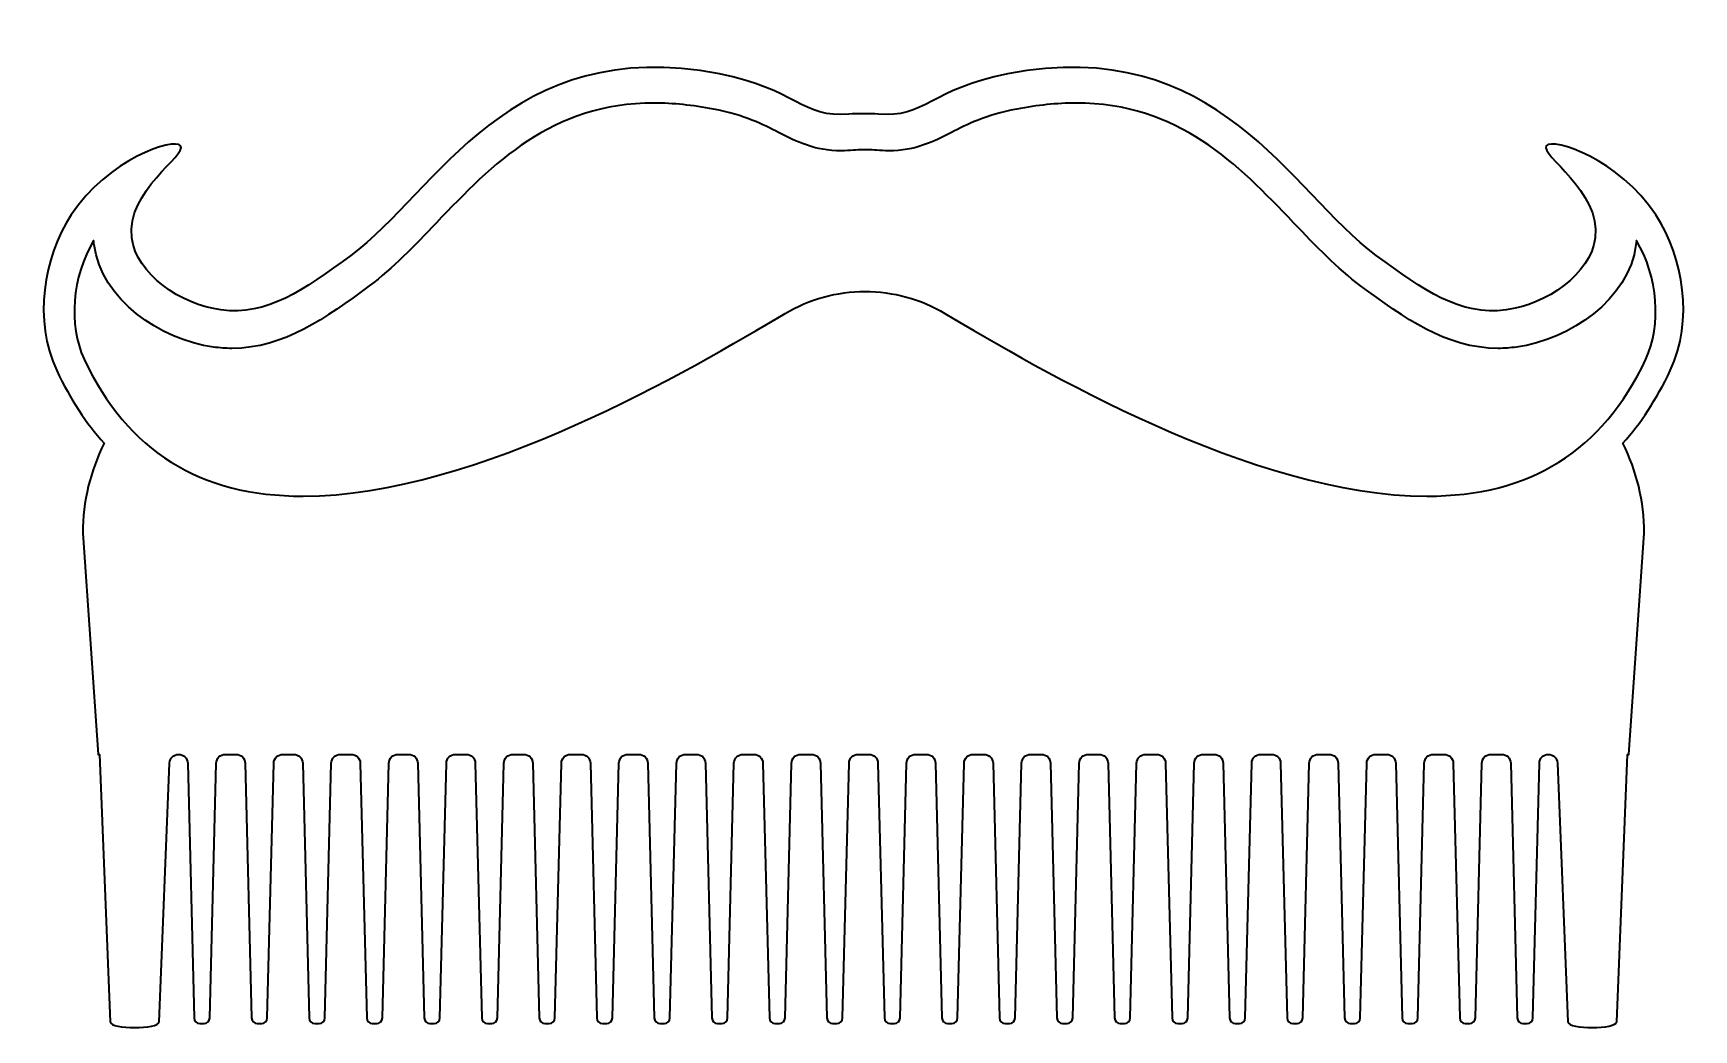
# Model space of a CAD drawing. Header units: inches. Extents: x 6.28 to 12.28, y -4.87 to -1.27.
import ezdxf

# ---------------------------------------------------------------- set-up
doc = ezdxf.new("R2010")
doc.units = ezdxf.units.IN
doc.header["$MEASUREMENT"] = 0
doc.layers.add('_U+0421_U+043B_U+043E_U+0439 1', color=7, linetype='Continuous')

msp = doc.modelspace()

# ---------------------------------------------------------------- linework, layer by layer
at = {"layer": '_U+0421_U+043B_U+043E_U+0439 1', "color": 22, "lineweight": 35, "true_color": 0xe52421}
msp.add_open_spline([(12.1911, -2.4885), (12.1419, -2.5923), (12.0844, -2.6791), (12.0202, -2.7512), (12.0692, -2.8508), (12.0972, -2.9607), (12.0972, -3.0764), (12.0972, -3.0764), (12.0417, -3.875), (12.0417, -3.875), (12.0417, -3.875), (12.0372, -3.875), (12.0372, -3.875), (12.0372, -3.875), (11.998, -4.8413), (11.998, -4.8413), (11.9969, -4.8685), (11.8226, -4.8702), (11.8214, -4.8413), (11.8214, -4.8413), (11.7835, -3.9063), (11.7835, -3.9063), (11.7828, -3.8888), (11.7684, -3.875), (11.7509, -3.875), (11.7509, -3.875), (11.7509, -3.875), (11.7509, -3.875), (11.7332, -3.875), (11.7187, -3.8891), (11.7183, -3.9068), (11.7183, -3.9068), (11.6949, -4.8274), (11.6949, -4.8274), (11.6947, -4.8384), (11.6856, -4.8472), (11.6746, -4.8472), (11.6746, -4.8472), (11.6587, -4.8472), (11.6587, -4.8472), (11.6477, -4.8472), (11.6387, -4.8384), (11.6384, -4.8274), (11.6384, -4.8274), (11.6151, -3.9068), (11.6151, -3.9068), (11.6146, -3.8891), (11.6001, -3.875), (11.5824, -3.875), (11.5824, -3.875), (11.5432, -3.875), (11.5432, -3.875), (11.5255, -3.875), (11.511, -3.8891), (11.5105, -3.9068), (11.5105, -3.9068), (11.4872, -4.8274), (11.4872, -4.8274), (11.4869, -4.8384), (11.4779, -4.8472), (11.4669, -4.8472), (11.4669, -4.8472), (11.451, -4.8472), (11.451, -4.8472), (11.44, -4.8472), (11.4309, -4.8384), (11.4307, -4.8274), (11.4307, -4.8274), (11.4074, -3.9068), (11.4074, -3.9068), (11.4069, -3.8891), (11.3924, -3.875), (11.3747, -3.875), (11.3747, -3.875), (11.3354, -3.875), (11.3354, -3.875), (11.3177, -3.875), (11.3032, -3.8891), (11.3028, -3.9068), (11.3028, -3.9068), (11.2795, -4.8274), (11.2795, -4.8274), (11.2792, -4.8384), (11.2702, -4.8472), (11.2591, -4.8472), (11.2591, -4.8472), (11.2433, -4.8472), (11.2433, -4.8472), (11.2322, -4.8472), (11.2232, -4.8384), (11.2229, -4.8274), (11.2229, -4.8274), (11.1996, -3.9068), (11.1996, -3.9068), (11.1992, -3.8891), (11.1847, -3.875), (11.167, -3.875), (11.167, -3.875), (11.1277, -3.875), (11.1277, -3.875), (11.11, -3.875), (11.0955, -3.8891), (11.0951, -3.9068), (11.0951, -3.9068), (11.0718, -4.8274), (11.0718, -4.8274), (11.0715, -4.8384), (11.0625, -4.8472), (11.0514, -4.8472), (11.0514, -4.8472), (11.0355, -4.8472), (11.0355, -4.8472), (11.0245, -4.8472), (11.0155, -4.8384), (11.0152, -4.8274), (11.0152, -4.8274), (10.9919, -3.9068), (10.9919, -3.9068), (10.9914, -3.8891), (10.977, -3.875), (10.9592, -3.875), (10.9592, -3.875), (10.92, -3.875), (10.92, -3.875), (10.9023, -3.875), (10.8878, -3.8891), (10.8873, -3.9068), (10.8873, -3.9068), (10.864, -4.8274), (10.864, -4.8274), (10.8638, -4.8384), (10.8547, -4.8472), (10.8437, -4.8472), (10.8437, -4.8472), (10.8278, -4.8472), (10.8278, -4.8472), (10.8168, -4.8472), (10.8077, -4.8384), (10.8075, -4.8274), (10.8075, -4.8274), (10.7842, -3.9068), (10.7842, -3.9068), (10.7837, -3.8891), (10.7692, -3.875), (10.7515, -3.875), (10.7515, -3.875), (10.7123, -3.875), (10.7123, -3.875), (10.6945, -3.875), (10.6801, -3.8891), (10.6796, -3.9068), (10.6796, -3.9068), (10.6563, -4.8274), (10.6563, -4.8274), (10.656, -4.8384), (10.647, -4.8472), (10.636, -4.8472), (10.636, -4.8472), (10.6201, -4.8472), (10.6201, -4.8472), (10.609, -4.8472), (10.6, -4.8384), (10.5997, -4.8274), (10.5997, -4.8274), (10.5764, -3.9068), (10.5764, -3.9068), (10.576, -3.8891), (10.5615, -3.875), (10.5438, -3.875), (10.5438, -3.875), (10.5045, -3.875), (10.5045, -3.875), (10.4868, -3.875), (10.4723, -3.8891), (10.4719, -3.9068), (10.4719, -3.9068), (10.4486, -4.8274), (10.4486, -4.8274), (10.4483, -4.8384), (10.4393, -4.8472), (10.4282, -4.8472), (10.4282, -4.8472), (10.4124, -4.8472), (10.4124, -4.8472), (10.4013, -4.8472), (10.3923, -4.8384), (10.392, -4.8274), (10.392, -4.8274), (10.3687, -3.9068), (10.3687, -3.9068), (10.3683, -3.8891), (10.3538, -3.875), (10.336, -3.875), (10.336, -3.875), (10.2968, -3.875), (10.2968, -3.875), (10.2791, -3.875), (10.2646, -3.8891), (10.2641, -3.9068), (10.2641, -3.9068), (10.2408, -4.8274), (10.2408, -4.8274), (10.2406, -4.8384), (10.2315, -4.8472), (10.2205, -4.8472), (10.2205, -4.8472), (10.2046, -4.8472), (10.2046, -4.8472), (10.1936, -4.8472), (10.1846, -4.8384), (10.1843, -4.8274), (10.1843, -4.8274), (10.161, -3.9068), (10.161, -3.9068), (10.1605, -3.8891), (10.146, -3.875), (10.1283, -3.875), (10.1283, -3.875), (10.0891, -3.875), (10.0891, -3.875), (10.0714, -3.875), (10.0569, -3.8891), (10.0564, -3.9068), (10.0564, -3.9068), (10.0331, -4.8274), (10.0331, -4.8274), (10.0328, -4.8384), (10.0238, -4.8472), (10.0128, -4.8472), (10.0128, -4.8472), (9.9969, -4.8472), (9.9969, -4.8472), (9.9859, -4.8472), (9.9768, -4.8384), (9.9765, -4.8274), (9.9765, -4.8274), (9.9532, -3.9068), (9.9532, -3.9068), (9.9528, -3.8891), (9.9383, -3.875), (9.9206, -3.875), (9.9206, -3.875), (9.8813, -3.875), (9.8813, -3.875), (9.8636, -3.875), (9.8491, -3.8891), (9.8487, -3.9068), (9.8487, -3.9068), (9.8254, -4.8274), (9.8254, -4.8274), (9.8251, -4.8384), (9.8161, -4.8472), (9.805, -4.8472), (9.805, -4.8472), (9.7892, -4.8472), (9.7892, -4.8472), (9.7781, -4.8472), (9.7691, -4.8384), (9.7688, -4.8274), (9.7688, -4.8274), (9.7455, -3.9068), (9.7455, -3.9068), (9.7451, -3.8891), (9.7306, -3.875), (9.7129, -3.875), (9.7129, -3.875), (9.6736, -3.875), (9.6736, -3.875), (9.6559, -3.875), (9.6414, -3.8891), (9.641, -3.9068), (9.641, -3.9068), (9.6177, -4.8274), (9.6177, -4.8274), (9.6174, -4.8384), (9.6083, -4.8472), (9.5973, -4.8472), (9.5973, -4.8472), (9.5814, -4.8472), (9.5814, -4.8472), (9.5704, -4.8472), (9.5614, -4.8384), (9.5611, -4.8274), (9.5611, -4.8274), (9.5378, -3.9068), (9.5378, -3.9068), (9.5373, -3.8891), (9.5228, -3.875), (9.5051, -3.875), (9.5051, -3.875), (9.4659, -3.875), (9.4659, -3.875), (9.4482, -3.875), (9.4337, -3.8891), (9.4332, -3.9068), (9.4332, -3.9068), (9.4099, -4.8274), (9.4099, -4.8274), (9.4096, -4.8384), (9.4006, -4.8472), (9.3896, -4.8472), (9.3896, -4.8472), (9.3737, -4.8472), (9.3737, -4.8472), (9.3627, -4.8472), (9.3536, -4.8384), (9.3534, -4.8274), (9.3534, -4.8274), (9.3301, -3.9068), (9.3301, -3.9068), (9.3296, -3.8891), (9.3151, -3.875), (9.2974, -3.875), (9.2974, -3.875), (9.2582, -3.875), (9.2582, -3.875), (9.2404, -3.875), (9.2259, -3.8891), (9.2255, -3.9068), (9.2255, -3.9068), (9.2022, -4.8274), (9.2022, -4.8274), (9.2019, -4.8384), (9.1929, -4.8472), (9.1819, -4.8472), (9.1819, -4.8472), (9.166, -4.8472), (9.166, -4.8472), (9.1549, -4.8472), (9.1459, -4.8384), (9.1456, -4.8274), (9.1456, -4.8274), (9.1223, -3.9068), (9.1223, -3.9068), (9.1219, -3.8891), (9.1074, -3.875), (9.0897, -3.875), (9.0897, -3.875), (9.0504, -3.875), (9.0504, -3.875), (9.0327, -3.875), (9.0182, -3.8891), (9.0178, -3.9068), (9.0178, -3.9068), (8.9945, -4.8274), (8.9945, -4.8274), (8.9942, -4.8384), (8.9852, -4.8472), (8.9741, -4.8472), (8.9741, -4.8472), (8.9582, -4.8472), (8.9582, -4.8472), (8.9472, -4.8472), (8.9382, -4.8384), (8.9379, -4.8274), (8.9379, -4.8274), (8.9146, -3.9068), (8.9146, -3.9068), (8.9141, -3.8891), (8.8997, -3.875), (8.8819, -3.875), (8.8819, -3.875), (8.8427, -3.875), (8.8427, -3.875), (8.825, -3.875), (8.8105, -3.8891), (8.81, -3.9068), (8.81, -3.9068), (8.7867, -4.8274), (8.7867, -4.8274), (8.7865, -4.8384), (8.7774, -4.8472), (8.7664, -4.8472), (8.7664, -4.8472), (8.7505, -4.8472), (8.7505, -4.8472), (8.7395, -4.8472), (8.7305, -4.8384), (8.7302, -4.8274), (8.7302, -4.8274), (8.7069, -3.9068), (8.7069, -3.9068), (8.7064, -3.8891), (8.6919, -3.875), (8.6742, -3.875), (8.6742, -3.875), (8.635, -3.875), (8.635, -3.875), (8.6172, -3.875), (8.6028, -3.8891), (8.6023, -3.9068), (8.6023, -3.9068), (8.579, -4.8274), (8.579, -4.8274), (8.5787, -4.8384), (8.5697, -4.8472), (8.5587, -4.8472), (8.5587, -4.8472), (8.5428, -4.8472), (8.5428, -4.8472), (8.5317, -4.8472), (8.5227, -4.8384), (8.5224, -4.8274), (8.5224, -4.8274), (8.4991, -3.9068), (8.4991, -3.9068), (8.4987, -3.8891), (8.4842, -3.875), (8.4665, -3.875), (8.4665, -3.875), (8.4272, -3.875), (8.4272, -3.875), (8.4095, -3.875), (8.395, -3.8891), (8.3946, -3.9068), (8.3946, -3.9068), (8.3713, -4.8274), (8.3713, -4.8274), (8.371, -4.8384), (8.362, -4.8472), (8.3509, -4.8472), (8.3509, -4.8472), (8.3351, -4.8472), (8.3351, -4.8472), (8.324, -4.8472), (8.315, -4.8384), (8.3147, -4.8274), (8.3147, -4.8274), (8.2914, -3.9068), (8.2914, -3.9068), (8.291, -3.8891), (8.2765, -3.875), (8.2588, -3.875), (8.2588, -3.875), (8.2195, -3.875), (8.2195, -3.875), (8.2018, -3.875), (8.1873, -3.8891), (8.1869, -3.9068), (8.1869, -3.9068), (8.1635, -4.8274), (8.1635, -4.8274), (8.1633, -4.8384), (8.1542, -4.8472), (8.1432, -4.8472), (8.1432, -4.8472), (8.1273, -4.8472), (8.1273, -4.8472), (8.1163, -4.8472), (8.1073, -4.8384), (8.107, -4.8274), (8.107, -4.8274), (8.0837, -3.9068), (8.0837, -3.9068), (8.0832, -3.8891), (8.0687, -3.875), (8.051, -3.875), (8.051, -3.875), (8.0118, -3.875), (8.0118, -3.875), (7.9941, -3.875), (7.9796, -3.8891), (7.9791, -3.9068), (7.9791, -3.9068), (7.9558, -4.8274), (7.9558, -4.8274), (7.9555, -4.8384), (7.9465, -4.8472), (7.9355, -4.8472), (7.9355, -4.8472), (7.9196, -4.8472), (7.9196, -4.8472), (7.9086, -4.8472), (7.8995, -4.8384), (7.8993, -4.8274), (7.8993, -4.8274), (7.876, -3.9068), (7.876, -3.9068), (7.8755, -3.8891), (7.861, -3.875), (7.8433, -3.875), (7.8433, -3.875), (7.804, -3.875), (7.804, -3.875), (7.7863, -3.875), (7.7718, -3.8891), (7.7714, -3.9068), (7.7714, -3.9068), (7.7481, -4.8274), (7.7481, -4.8274), (7.7478, -4.8384), (7.7388, -4.8472), (7.7277, -4.8472), (7.7277, -4.8472), (7.7119, -4.8472), (7.7119, -4.8472), (7.7008, -4.8472), (7.6918, -4.8384), (7.6915, -4.8274), (7.6915, -4.8274), (7.6682, -3.9068), (7.6682, -3.9068), (7.6678, -3.8891), (7.6533, -3.875), (7.6356, -3.875), (7.6356, -3.875), (7.5963, -3.875), (7.5963, -3.875), (7.5786, -3.875), (7.5641, -3.8891), (7.5637, -3.9068), (7.5637, -3.9068), (7.5404, -4.8274), (7.5404, -4.8274), (7.5401, -4.8384), (7.5311, -4.8472), (7.52, -4.8472), (7.52, -4.8472), (7.5041, -4.8472), (7.5041, -4.8472), (7.4931, -4.8472), (7.4841, -4.8384), (7.4838, -4.8274), (7.4838, -4.8274), (7.4605, -3.9068), (7.4605, -3.9068), (7.46, -3.8891), (7.4456, -3.875), (7.4278, -3.875), (7.4278, -3.875), (7.3886, -3.875), (7.3886, -3.875), (7.3709, -3.875), (7.3564, -3.8891), (7.3559, -3.9068), (7.3559, -3.9068), (7.3326, -4.8274), (7.3326, -4.8274), (7.3323, -4.8384), (7.3233, -4.8472), (7.3123, -4.8472), (7.3123, -4.8472), (7.2964, -4.8472), (7.2964, -4.8472), (7.2854, -4.8472), (7.2763, -4.8384), (7.2761, -4.8274), (7.2761, -4.8274), (7.2528, -3.9068), (7.2528, -3.9068), (7.2523, -3.8891), (7.2378, -3.875), (7.2201, -3.875), (7.2201, -3.875), (7.1809, -3.875), (7.1809, -3.875), (7.1631, -3.875), (7.1487, -3.8891), (7.1482, -3.9068), (7.1482, -3.9068), (7.1249, -4.8274), (7.1249, -4.8274), (7.1246, -4.8384), (7.1156, -4.8472), (7.1046, -4.8472), (7.1046, -4.8472), (7.0887, -4.8472), (7.0887, -4.8472), (7.0776, -4.8472), (7.0686, -4.8384), (7.0683, -4.8274), (7.0683, -4.8274), (7.045, -3.9068), (7.045, -3.9068), (7.0446, -3.8891), (7.0301, -3.875), (7.0124, -3.875), (7.0124, -3.875), (6.9731, -3.875), (6.9731, -3.875), (6.9554, -3.875), (6.9409, -3.8891), (6.9405, -3.9068), (6.9405, -3.9068), (6.9172, -4.8274), (6.9172, -4.8274), (6.9169, -4.8384), (6.9079, -4.8472), (6.8968, -4.8472), (6.8968, -4.8472), (6.881, -4.8472), (6.881, -4.8472), (6.8699, -4.8472), (6.8609, -4.8384), (6.8606, -4.8274), (6.8606, -4.8274), (6.8373, -3.9068), (6.8373, -3.9068), (6.8369, -3.8891), (6.8224, -3.875), (6.8046, -3.875), (6.8046, -3.875), (6.8046, -3.875), (6.8046, -3.875), (6.7871, -3.875), (6.7727, -3.8888), (6.772, -3.9063), (6.772, -3.9063), (6.7341, -4.8413), (6.7341, -4.8413), (6.7336, -4.8557), (6.6897, -4.8625), (6.6459, -4.8623), (6.6459, -4.8623), (6.6459, -4.8623), (6.6458, -4.8623), (6.6458, -4.8623), (6.6458, -4.8623), (6.6458, -4.8623), (6.6019, -4.8625), (6.5581, -4.8557), (6.5575, -4.8413), (6.5575, -4.8413), (6.5184, -3.875), (6.5184, -3.875), (6.5184, -3.875), (6.5139, -3.875), (6.5139, -3.875), (6.5139, -3.875), (6.4583, -3.0764), (6.4583, -3.0764), (6.4583, -2.9607), (6.4864, -2.8508), (6.5354, -2.7512), (6.4712, -2.6791), (6.4136, -2.5923), (6.3644, -2.4885), (6.2795, -2.3071), (6.3161, -2.0808), (6.4168, -1.9259), (6.5483, -1.7246), (6.7879, -1.6465), (6.812, -1.6764), (6.837, -1.7088), (6.6131, -1.8411), (6.6356, -2.0092), (6.6523, -2.1407), (6.812, -2.2497), (6.9576, -2.2696), (7.1232, -2.2922), (7.2556, -2.1981), (7.4262, -2.0725), (7.7373, -1.8423), (7.999, -1.2697), (8.7574, -1.4167), (9.0305, -1.47), (9.0588, -1.5781), (9.2252, -1.5624), (9.2524, -1.5599), (9.3032, -1.5599), (9.3304, -1.5624), (9.4968, -1.5781), (9.5251, -1.47), (9.7981, -1.4167), (10.5565, -1.2697), (10.8182, -1.8423), (11.1294, -2.0725), (11.3, -2.1981), (11.4324, -2.2922), (11.5979, -2.2696), (11.7435, -2.2497), (11.9032, -2.1407), (11.92, -2.0092), (11.9424, -1.8411), (11.7185, -1.7088), (11.7435, -1.6764), (11.7677, -1.6465), (12.0073, -1.7246), (12.1388, -1.9259), (12.2395, -2.0808), (12.276, -2.3071), (12.1911, -2.4885)], degree=3, knots=[0, 0, 0, 0, 1, 1, 1, 2, 2, 2, 3, 3, 3, 4, 4, 4, 5, 5, 5, 6, 6, 6, 7, 7, 7, 8, 8, 8, 9, 9, 9, 10, 10, 10, 11, 11, 11, 12, 12, 12, 13, 13, 13, 14, 14, 14, 15, 15, 15, 16, 16, 16, 17, 17, 17, 18, 18, 18, 19, 19, 19, 20, 20, 20, 21, 21, 21, 22, 22, 22, 23, 23, 23, 24, 24, 24, 25, 25, 25, 26, 26, 26, 27, 27, 27, 28, 28, 28, 29, 29, 29, 30, 30, 30, 31, 31, 31, 32, 32, 32, 33, 33, 33, 34, 34, 34, 35, 35, 35, 36, 36, 36, 37, 37, 37, 38, 38, 38, 39, 39, 39, 40, 40, 40, 41, 41, 41, 42, 42, 42, 43, 43, 43, 44, 44, 44, 45, 45, 45, 46, 46, 46, 47, 47, 47, 48, 48, 48, 49, 49, 49, 50, 50, 50, 51, 51, 51, 52, 52, 52, 53, 53, 53, 54, 54, 54, 55, 55, 55, 56, 56, 56, 57, 57, 57, 58, 58, 58, 59, 59, 59, 60, 60, 60, 61, 61, 61, 62, 62, 62, 63, 63, 63, 64, 64, 64, 65, 65, 65, 66, 66, 66, 67, 67, 67, 68, 68, 68, 69, 69, 69, 70, 70, 70, 71, 71, 71, 72, 72, 72, 73, 73, 73, 74, 74, 74, 75, 75, 75, 76, 76, 76, 77, 77, 77, 78, 78, 78, 79, 79, 79, 80, 80, 80, 81, 81, 81, 82, 82, 82, 83, 83, 83, 84, 84, 84, 85, 85, 85, 86, 86, 86, 87, 87, 87, 88, 88, 88, 89, 89, 89, 90, 90, 90, 91, 91, 91, 92, 92, 92, 93, 93, 93, 94, 94, 94, 95, 95, 95, 96, 96, 96, 97, 97, 97, 98, 98, 98, 99, 99, 99, 100, 100, 100, 101, 101, 101, 102, 102, 102, 103, 103, 103, 104, 104, 104, 105, 105, 105, 106, 106, 106, 107, 107, 107, 108, 108, 108, 109, 109, 109, 110, 110, 110, 111, 111, 111, 112, 112, 112, 113, 113, 113, 114, 114, 114, 115, 115, 115, 116, 116, 116, 117, 117, 117, 118, 118, 118, 119, 119, 119, 120, 120, 120, 121, 121, 121, 122, 122, 122, 123, 123, 123, 124, 124, 124, 125, 125, 125, 126, 126, 126, 127, 127, 127, 128, 128, 128, 129, 129, 129, 130, 130, 130, 131, 131, 131, 132, 132, 132, 133, 133, 133, 134, 134, 134, 135, 135, 135, 136, 136, 136, 137, 137, 137, 138, 138, 138, 139, 139, 139, 140, 140, 140, 141, 141, 141, 142, 142, 142, 143, 143, 143, 144, 144, 144, 145, 145, 145, 146, 146, 146, 147, 147, 147, 148, 148, 148, 149, 149, 149, 150, 150, 150, 151, 151, 151, 152, 152, 152, 153, 153, 153, 154, 154, 154, 155, 155, 155, 156, 156, 156, 157, 157, 157, 158, 158, 158, 159, 159, 159, 160, 160, 160, 161, 161, 161, 162, 162, 162, 163, 163, 163, 164, 164, 164, 165, 165, 165, 166, 166, 166, 167, 167, 167, 168, 168, 168, 169, 169, 169, 170, 170, 170, 171, 171, 171, 172, 172, 172, 173, 173, 173, 174, 174, 174, 175, 175, 175, 176, 176, 176, 177, 177, 177, 178, 178, 178, 179, 179, 179, 180, 180, 180, 181, 181, 181, 182, 182, 182, 183, 183, 183, 184, 184, 184, 185, 185, 185, 186, 186, 186, 187, 187, 187, 188, 188, 188, 189, 189, 189, 190, 190, 190, 191, 191, 191, 192, 192, 192, 193, 193, 193, 194, 194, 194, 195, 195, 195, 196, 196, 196, 197, 197, 197, 198, 198, 198, 199, 199, 199, 200, 200, 200, 201, 201, 201, 202, 202, 202, 203, 203, 203, 204, 204, 204, 205, 205, 205, 206, 206, 206, 207, 207, 207, 208, 208, 208, 209, 209, 209, 210, 210, 210, 211, 211, 211, 212, 212, 212, 213, 213, 213, 214, 214, 214, 215, 215, 215, 216, 216, 216, 217, 217, 217, 218, 218, 218, 219, 219, 219, 220, 220, 220, 221, 221, 221, 222, 222, 222, 223, 223, 223, 224, 224, 224, 225, 225, 225, 226, 226, 226, 227, 227, 227, 227], dxfattribs=at)
at = {"layer": '_U+0421_U+043B_U+043E_U+0439 1', "color": 98, "lineweight": 35, "true_color": 0x010202}
msp.add_open_spline([(11.3123, -2.9422), (10.6831, -2.9421), (9.9044, -2.4795), (9.5719, -2.282), (9.4846, -2.2302), (9.3848, -2.2028), (9.2833, -2.2028), (9.1817, -2.2028), (9.0819, -2.2302), (8.9947, -2.282), (8.6621, -2.4796), (7.8834, -2.9422), (7.2542, -2.9422), (6.88, -2.9422), (6.6213, -2.7801), (6.4632, -2.4468), (6.4055, -2.3234), (6.42, -2.1498), (6.4977, -2.0185), (6.4981, -2.0237), (6.4987, -2.029), (6.4994, -2.0343), (6.5246, -2.2319), (6.7384, -2.3776), (6.9306, -2.4038), (6.9526, -2.4068), (6.9749, -2.4083), (6.9968, -2.4083), (7.1864, -2.4083), (7.3355, -2.2984), (7.4933, -2.1821), (7.5778, -2.1197), (7.6543, -2.0396), (7.7354, -1.9549), (7.9388, -1.7422), (8.1491, -1.5223), (8.5224, -1.5223), (8.5897, -1.5223), (8.6614, -1.5296), (8.7357, -1.544), (8.8503, -1.5664), (8.9143, -1.5992), (8.9709, -1.6282), (9.0344, -1.6608), (9.1002, -1.6945), (9.1986, -1.6945), (9.2126, -1.6945), (9.2273, -1.6938), (9.2421, -1.6924), (9.2491, -1.6918), (9.2637, -1.6911), (9.2833, -1.6911), (9.3029, -1.6911), (9.3175, -1.6918), (9.3246, -1.6924), (9.3393, -1.6938), (9.3539, -1.6945), (9.368, -1.6945), (9.4664, -1.6945), (9.5321, -1.6608), (9.5957, -1.6282), (9.6522, -1.5992), (9.7163, -1.5664), (9.8311, -1.544), (9.9051, -1.5296), (9.9769, -1.5223), (10.0441, -1.5223), (10.4174, -1.5223), (10.6277, -1.7422), (10.8311, -1.9549), (10.9122, -2.0396), (10.9888, -2.1197), (11.073, -2.182), (11.2311, -2.2984), (11.3802, -2.4083), (11.5698, -2.4083), (11.5917, -2.4083), (11.6139, -2.4068), (11.6359, -2.4038), (11.8281, -2.3776), (12.042, -2.2319), (12.0673, -2.0336), (12.068, -2.0285), (12.0685, -2.0235), (12.0689, -2.0185), (12.1466, -2.1497), (12.161, -2.3234), (12.103, -2.4474), (11.9453, -2.7801), (11.6865, -2.9422), (11.3123, -2.9422), (11.3123, -2.9422), (11.3123, -2.9422), (11.3123, -2.9422)], degree=3, knots=[0, 0, 0, 0, 1, 1, 1, 2, 2, 2, 3, 3, 3, 4, 4, 4, 5, 5, 5, 6, 6, 6, 7, 7, 7, 8, 8, 8, 9, 9, 9, 10, 10, 10, 11, 11, 11, 12, 12, 12, 13, 13, 13, 14, 14, 14, 15, 15, 15, 16, 16, 16, 17, 17, 17, 18, 18, 18, 19, 19, 19, 20, 20, 20, 21, 21, 21, 22, 22, 22, 23, 23, 23, 24, 24, 24, 25, 25, 25, 26, 26, 26, 27, 27, 27, 28, 28, 28, 29, 29, 29, 30, 30, 30, 31, 31, 31, 31], dxfattribs=at)

doc.saveas('drawing.dxf')
